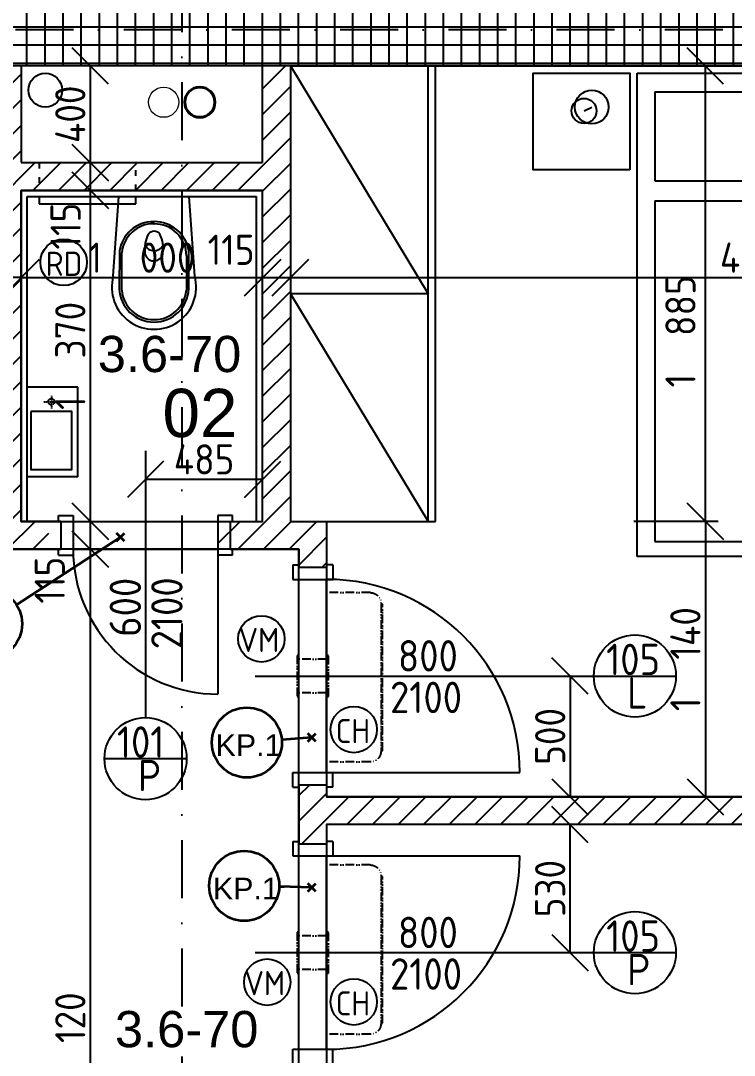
# Model space of a CAD drawing. Extents: x 4511820 to 5180432, y -1526536 to -944957.
# Drawn here: x 5150751 to 5153705, y -1134279 to -1129997 of the extents above; entities that cross this region are included whole.
import ezdxf

# ---------------------------------------------------------------- set-up
doc = ezdxf.new("R2010")
doc.units = 0
doc.header["$MEASUREMENT"] = 0
for name, pattern in [('ACAD_ISO03W100', [30, 12, -18]), ('ACAD_ISO12W100', [22, 12, -3, 0.5, -3, 0.5, -3]), ('BODKOCIARKOVANA_3', [5.6, 3, -1.3, 0, -1.3]), ('DASHED', [0.75, 0.5, -0.25])]:
    doc.linetypes.add(name, pattern=pattern)
doc.layers.get('0').update_dxf_attribs({"linetype": 'CONTINUOUS'})
doc.layers.get('Defpoints').update_dxf_attribs({"color": 61, "linetype": 'CONTINUOUS'})
for name, color, linetype in [('DVERE', 45, 'CONTINUOUS'), ('KÓTY', 4, 'CONTINUOUS'), ('MÚRY', 1, 'CONTINUOUS'), ('osi', 253, 'CONTINUOUS'), ('Plochy', 41, 'CONTINUOUS'), ('POPIS', 7, 'CONTINUOUS'), ('TENKÁ', 7, 'CONTINUOUS'), ('tzb', 153, 'CONTINUOUS'), ('ZARIADENIE', 47, 'CONTINUOUS'), ('ZARIADOVACIE', 144, 'CONTINUOUS'), ('ZZ-chladenie', 133, 'CONTINUOUS'), ('zz-vetr', 52, 'CONTINUOUS'), ('ŠRAFY', 82, 'CONTINUOUS')]:
    doc.layers.add(name, color=color, linetype=linetype)
for name, color, linetype, lineweight in [('preklady', 74, 'CONTINUOUS', 35), ('zz-kanal-daždová', 136, 'CONTINUOUS', 40), ('zz-kanal-splaskova', 37, 'CONTINUOUS', 18)]:
    doc.layers.add(name, color=color, linetype=linetype, lineweight=lineweight)
doc.styles.add('ARIAL', font='arial.ttf')
doc.styles.add('STYLE1', font='isocp.shx')
doc.dimstyles.new('STANDARD-50', dxfattribs={"dimtxt": 125, "dimasz": 150, "dimexe": 10, "dimexo": 200, "dimgap": 20, "dimtad": 1, "dimdsep": 46, "dimlunit": 6, "dimtxsty": 'STYLE1', "dimblk1": 'OBLIQUE', "dimblk2": 'OBLIQUE', "dimsah": 1, "dimcen": 2.5, "dimse1": 1, "dimse2": 1, "dimadec": 0, "dimazin": 0, "dimtfac": 1, "dimtmove": 1, "dimatfit": 3, "dimldrblk": 'OBLIQUE', "dimfxl": 1, "dimtolj": 1, "dimtzin": 0, "dimarcsym": 0})
pattern_1 = [(45, (515270.5, 303822), (-53.0330086, 53.0330086), [])]

# ---------------------------------------------------------------- blocks, each defined once
blk = doc.blocks.new('DVOJPOSTEL')
at = {"layer": 'ZARIADENIE', "ltscale": 0.25}
for p, q in [((4444359, -1314665.2), (4444359, -1312665.2)), ((4444359, -1312665.2), (4446159, -1312665.2)), ((4445259, -1312665.2), (4445259, -1314665.2)), ((4446159, -1312665.2), (4446159, -1314665.2)), ((4444139.6, -1312821.2), (4444171.8, -1312805.1)), ((4446378.4, -1312821.2), (4446346.2, -1312805.1)), ((4446159, -1314665.2), (4444359, -1314665.2))]:
    blk.add_line(p, q, dxfattribs=at)
at = {"layer": 'ZARIADENIE', "color": 76, "ltscale": 0.25}
for p, q in [((4444432.3, -1312741.6), (4445177.9, -1312741.6)), ((4444432.3, -1312741.6), (4444432.3, -1313110.9)), ((4445177.9, -1312741.6), (4445177.9, -1313110.9)), ((4446085.7, -1312741.6), (4445340.1, -1312741.6)), ((4445340.1, -1312741.6), (4445340.1, -1313110.9)), ((4446085.7, -1312741.6), (4446085.7, -1313110.9)), ((4444432.3, -1313110.9), (4445177.9, -1313110.9)), ((4446085.7, -1313110.9), (4445340.1, -1313110.9)), ((4444432.3, -1313193.6), (4444432.3, -1314603.6)), ((4444432.3, -1313193.6), (4445027.9, -1313193.6)), ((4445027.9, -1313193.6), (4445177.9, -1313343.6)), ((4445027.9, -1313193.6), (4445027.9, -1313343.6)), ((4445490.1, -1313193.6), (4445340.1, -1313343.6)), ((4446085.7, -1313193.6), (4445490.1, -1313193.6)), ((4445490.1, -1313193.6), (4445490.1, -1313343.6)), ((4446085.7, -1313193.6), (4446085.7, -1314603.6)), ((4445027.9, -1313343.6), (4445177.9, -1313343.6)), ((4445177.9, -1313343.6), (4445177.9, -1314603.6)), ((4445340.1, -1313343.6), (4445340.1, -1314603.6)), ((4445490.1, -1313343.6), (4445340.1, -1313343.6)), ((4444432.3, -1314603.6), (4445177.9, -1314603.6)), ((4446085.7, -1314603.6), (4445340.1, -1314603.6))]:
    blk.add_line(p, q, dxfattribs=at)
at = {"layer": 'ZARIADENIE'}
for points in [[(4444329, -1313065.2), (4443929, -1313065.2), (4443929, -1312665.2), (4444329, -1312665.2)], [(4446189, -1313065.2), (4446589, -1313065.2), (4446589, -1312665.2), (4446189, -1312665.2)]]:
    blk.add_lwpolyline(points, close=True, dxfattribs=at)
at = {"layer": 'ZARIADENIE', "ltscale": 0.25}
for centre, radius in [((4444171.8, -1312805.1), 69.7), ((4446346.2, -1312805.1), 69.7), ((4444139.6, -1312821.2), 51.9), ((4446378.4, -1312821.2), 51.9)]:
    blk.add_circle(centre, radius, dxfattribs=at)
blk = doc.blocks.new('_OBLIQUE')
at = {"color": 0, "linetype": 'ByBlock'}
blk.add_line((-0.5, -0.5), (0.5, 0.5), dxfattribs=at)
blk = doc.blocks.new('*D18198')
at = {"layer": 'Defpoints', "color": 0}
for p in [(5152710.3, -1132709.2), (5152710.3, -1133209.2), (5153025.5, -1133209.2)]:
    blk.add_point(p, dxfattribs=at)
at = {"layer": 'KÓTY', "color": 0, "lineweight": -2}
blk.add_line((5153025.5, -1132709.2), (5153025.5, -1133209.2), dxfattribs=at)
at = {"layer": 'KÓTY', "color": 0, "linetype": 'ByBlock', "lineweight": -2, "xscale": 150, "yscale": 150, "zscale": 150}
for p, rotation in [((5153025.5, -1132709.2), 90), ((5153025.5, -1133209.2), 270)]:
    blk.add_blockref('_OBLIQUE', p, dxfattribs=dict(at, rotation=rotation))
at = {"layer": 'KÓTY', "color": 0, "insert": (5152943, -1132959.2), "char_height": 125, "attachment_point": 5, "rotation": 90, "style": 'STYLE1'}
blk.add_mtext('\\A1;500', dxfattribs=at)
blk = doc.blocks.new('*D18199')
at = {"layer": 'Defpoints', "color": 0}
for p in [(5152710.3, -1133324.2), (5153025.5, -1133324.2), (5152710.3, -1133854.2)]:
    blk.add_point(p, dxfattribs=at)
at = {"layer": 'KÓTY', "color": 0, "lineweight": -2}
blk.add_line((5153025.5, -1133854.2), (5153025.5, -1133324.2), dxfattribs=at)
at = {"layer": 'KÓTY', "color": 0, "linetype": 'ByBlock', "lineweight": -2, "xscale": 150, "yscale": 150, "zscale": 150}
for p, rotation in [((5153025.5, -1133324.2), 90), ((5153025.5, -1133854.2), 270)]:
    blk.add_blockref('_OBLIQUE', p, dxfattribs=dict(at, rotation=rotation))
at = {"layer": 'KÓTY', "color": 0, "insert": (5152943, -1133589.2), "char_height": 125, "attachment_point": 5, "rotation": 90, "style": 'STYLE1'}
blk.add_mtext('\\A1;530', dxfattribs=at)
blk = doc.blocks.new('*D18249')
at = {"layer": 'Defpoints', "color": 0}
for p in [(5150752.5, -1130699.2), (5151752.5, -1130699.2), (5151752.5, -1131060)]:
    blk.add_point(p, dxfattribs=at)
at = {"layer": 'KÓTY', "color": 0, "lineweight": -2}
blk.add_line((5150752.5, -1131060), (5151752.5, -1131060), dxfattribs=at)
at = {"layer": 'KÓTY', "color": 0, "linetype": 'ByBlock', "lineweight": -2, "xscale": 150, "yscale": 150, "zscale": 150, "rotation": 180}
blk.add_blockref('_OBLIQUE', (5150752.5, -1131060), dxfattribs=at)
at = {"layer": 'KÓTY', "color": 0, "linetype": 'ByBlock', "lineweight": -2, "xscale": 150, "yscale": 150, "zscale": 150}
blk.add_blockref('_OBLIQUE', (5151752.5, -1131060), dxfattribs=at)
at = {"layer": 'KÓTY', "color": 0, "insert": (5151252.5, -1130977.5), "char_height": 125, "attachment_point": 5, "style": 'STYLE1'}
blk.add_mtext('\\A1;1ﾠ000', dxfattribs=at)
blk = doc.blocks.new('*D18254')
at = {"layer": 'Defpoints', "color": 0}
for p in [(5150637.5, -1131060), (5150637.5, -1131060), (5150752.5, -1131060)]:
    blk.add_point(p, dxfattribs=at)
at = {"layer": 'KÓTY', "color": 0, "lineweight": -2}
blk.add_line((5150752.5, -1131060), (5150637.5, -1131060), dxfattribs=at)
at = {"layer": 'KÓTY', "color": 0, "linetype": 'ByBlock', "lineweight": -2, "xscale": 150, "yscale": 150, "zscale": 150, "rotation": 180}
blk.add_blockref('_OBLIQUE', (5150637.5, -1131060), dxfattribs=at)
at = {"layer": 'KÓTY', "color": 0, "linetype": 'ByBlock', "lineweight": -2, "xscale": 150, "yscale": 150, "zscale": 150}
blk.add_blockref('_OBLIQUE', (5150752.5, -1131060), dxfattribs=at)
at = {"layer": 'KÓTY', "color": 0, "insert": (5150471, -1130964.5), "char_height": 125, "attachment_point": 5, "style": 'STYLE1'}
blk.add_mtext('\\A1;115', dxfattribs=at)
blk = doc.blocks.new('*D18255')
at = {"layer": 'Defpoints', "color": 0}
for p in [(5151752.5, -1130699.2), (5151867.5, -1130699.2), (5151867.5, -1131060)]:
    blk.add_point(p, dxfattribs=at)
at = {"layer": 'KÓTY', "color": 0, "lineweight": -2}
blk.add_line((5151752.5, -1131060), (5151867.5, -1131060), dxfattribs=at)
at = {"layer": 'KÓTY', "color": 0, "linetype": 'ByBlock', "lineweight": -2, "xscale": 150, "yscale": 150, "zscale": 150, "rotation": 180}
blk.add_blockref('_OBLIQUE', (5151752.5, -1131060), dxfattribs=at)
at = {"layer": 'KÓTY', "color": 0, "linetype": 'ByBlock', "lineweight": -2, "xscale": 150, "yscale": 150, "zscale": 150}
blk.add_blockref('_OBLIQUE', (5151867.5, -1131060), dxfattribs=at)
at = {"layer": 'KÓTY', "color": 0, "insert": (5151622, -1130945), "char_height": 125, "attachment_point": 5, "style": 'STYLE1'}
blk.add_mtext('\\A1;115', dxfattribs=at)
blk = doc.blocks.new('*D18256')
at = {"layer": 'Defpoints', "color": 0}
for p in [(5151867.5, -1130184.2), (5155902.5, -1130184.2), (5155902.5, -1131060)]:
    blk.add_point(p, dxfattribs=at)
at = {"layer": 'KÓTY', "color": 0, "lineweight": -2}
blk.add_line((5151867.5, -1131060), (5155902.5, -1131060), dxfattribs=at)
at = {"layer": 'KÓTY', "color": 0, "linetype": 'ByBlock', "lineweight": -2, "xscale": 150, "yscale": 150, "zscale": 150, "rotation": 180}
blk.add_blockref('_OBLIQUE', (5151867.5, -1131060), dxfattribs=at)
at = {"layer": 'KÓTY', "color": 0, "linetype": 'ByBlock', "lineweight": -2, "xscale": 150, "yscale": 150, "zscale": 150}
blk.add_blockref('_OBLIQUE', (5155902.5, -1131060), dxfattribs=at)
at = {"layer": 'KÓTY', "color": 0, "insert": (5153885, -1130977.5), "char_height": 125, "attachment_point": 5, "style": 'STYLE1'}
blk.add_mtext('\\A1;4ﾠ035', dxfattribs=at)
blk = doc.blocks.new('*D18257')
at = {"layer": 'Defpoints', "color": 0}
for p in [(5151267.5, -1131776.5), (5151752.5, -1131776.5), (5151752.5, -1131895)]:
    blk.add_point(p, dxfattribs=at)
at = {"layer": 'KÓTY', "color": 0, "lineweight": -2}
blk.add_line((5151267.5, -1131895), (5151752.5, -1131895), dxfattribs=at)
at = {"layer": 'KÓTY', "color": 0, "linetype": 'ByBlock', "lineweight": -2, "xscale": 150, "yscale": 150, "zscale": 150, "rotation": 180}
blk.add_blockref('_OBLIQUE', (5151267.5, -1131895), dxfattribs=at)
at = {"layer": 'KÓTY', "color": 0, "linetype": 'ByBlock', "lineweight": -2, "xscale": 150, "yscale": 150, "zscale": 150}
blk.add_blockref('_OBLIQUE', (5151752.5, -1131895), dxfattribs=at)
at = {"layer": 'KÓTY', "color": 0, "insert": (5151510, -1131812.5), "char_height": 125, "attachment_point": 5, "style": 'STYLE1'}
blk.add_mtext('\\A1;485', dxfattribs=at)
blk = doc.blocks.new('*D18259')
at = {"layer": 'Defpoints', "color": 0}
for p in [(5152017.5, -1130184.2), (5153585.5, -1130184.2), (5152017.5, -1132069.2)]:
    blk.add_point(p, dxfattribs=at)
at = {"layer": 'KÓTY', "color": 0, "lineweight": -2}
blk.add_line((5153585.5, -1132069.2), (5153585.5, -1130184.2), dxfattribs=at)
at = {"layer": 'KÓTY', "color": 0, "linetype": 'ByBlock', "lineweight": -2, "xscale": 150, "yscale": 150, "zscale": 150}
for p, rotation in [((5153585.5, -1130184.2), 90), ((5153585.5, -1132069.2), 270)]:
    blk.add_blockref('_OBLIQUE', p, dxfattribs=dict(at, rotation=rotation))
at = {"layer": 'KÓTY', "color": 0, "insert": (5153482.5, -1131282.5), "char_height": 125, "attachment_point": 5, "rotation": 90, "style": 'STYLE1'}
blk.add_mtext('\\A1;1ﾠ885', dxfattribs=at)
blk = doc.blocks.new('*D18260')
at = {"layer": 'Defpoints', "color": 0}
for p in [(5152017.5, -1132069.2), (5152017.5, -1133209.2), (5153585.5, -1133209.2)]:
    blk.add_point(p, dxfattribs=at)
at = {"layer": 'KÓTY', "color": 0, "lineweight": -2}
blk.add_line((5153585.5, -1132069.2), (5153585.5, -1133209.2), dxfattribs=at)
at = {"layer": 'KÓTY', "color": 0, "linetype": 'ByBlock', "lineweight": -2, "xscale": 150, "yscale": 150, "zscale": 150}
for p, rotation in [((5153585.5, -1132069.2), 90), ((5153585.5, -1133209.2), 270)]:
    blk.add_blockref('_OBLIQUE', p, dxfattribs=dict(at, rotation=rotation))
at = {"layer": 'KÓTY', "color": 0, "insert": (5153503, -1132639.2), "char_height": 125, "attachment_point": 5, "rotation": 90, "style": 'STYLE1'}
blk.add_mtext('\\A1;1ﾠ140', dxfattribs=at)
blk = doc.blocks.new('*D18281')
at = {"layer": 'Defpoints', "color": 0}
for p in [(5150791, -1130184.2), (5150791, -1130584.2), (5151038.5, -1130584.2)]:
    blk.add_point(p, dxfattribs=at)
at = {"layer": 'KÓTY', "color": 0, "lineweight": -2}
blk.add_line((5151038.5, -1130184.2), (5151038.5, -1130584.2), dxfattribs=at)
at = {"layer": 'KÓTY', "color": 0, "linetype": 'ByBlock', "lineweight": -2, "xscale": 150, "yscale": 150, "zscale": 150}
for p, rotation in [((5151038.5, -1130184.2), 90), ((5151038.5, -1130584.2), 270)]:
    blk.add_blockref('_OBLIQUE', p, dxfattribs=dict(at, rotation=rotation))
at = {"layer": 'KÓTY', "color": 0, "insert": (5150956, -1130384.2), "char_height": 125, "attachment_point": 5, "rotation": 90, "style": 'STYLE1'}
blk.add_mtext('\\A1;400', dxfattribs=at)
blk = doc.blocks.new('*D18282')
at = {"layer": 'Defpoints', "color": 0}
for p in [(5150791, -1130584.2), (5150791, -1130699.2), (5151038.5, -1130699.2)]:
    blk.add_point(p, dxfattribs=at)
at = {"layer": 'KÓTY', "color": 0, "lineweight": -2}
blk.add_line((5151038.5, -1130584.2), (5151038.5, -1130699.2), dxfattribs=at)
at = {"layer": 'KÓTY', "color": 0, "linetype": 'ByBlock', "lineweight": -2, "xscale": 150, "yscale": 150, "zscale": 150}
for p, rotation in [((5151038.5, -1130584.2), 90), ((5151038.5, -1130699.2), 270)]:
    blk.add_blockref('_OBLIQUE', p, dxfattribs=dict(at, rotation=rotation))
at = {"layer": 'KÓTY', "color": 0, "insert": (5150936.5, -1130847), "char_height": 125, "attachment_point": 5, "rotation": 90, "style": 'STYLE1'}
blk.add_mtext('\\A1;115', dxfattribs=at)
blk = doc.blocks.new('*D18283')
at = {"layer": 'Defpoints', "color": 0}
for p in [(5150752.5, -1130699.2), (5150752.5, -1132069.2), (5151038.5, -1132069.2)]:
    blk.add_point(p, dxfattribs=at)
at = {"layer": 'KÓTY', "color": 0, "lineweight": -2}
blk.add_line((5151038.5, -1130699.2), (5151038.5, -1132069.2), dxfattribs=at)
at = {"layer": 'KÓTY', "color": 0, "linetype": 'ByBlock', "lineweight": -2, "xscale": 150, "yscale": 150, "zscale": 150}
for p, rotation in [((5151038.5, -1130699.2), 90), ((5151038.5, -1132069.2), 270)]:
    blk.add_blockref('_OBLIQUE', p, dxfattribs=dict(at, rotation=rotation))
at = {"layer": 'KÓTY', "color": 0, "insert": (5150956, -1131384.2), "char_height": 125, "attachment_point": 5, "rotation": 90, "style": 'STYLE1'}
blk.add_mtext('\\A1;1ﾠ370', dxfattribs=at)
blk = doc.blocks.new('*D18284')
at = {"layer": 'Defpoints', "color": 0}
for p in [(5151038.5, -1132069.2), (5151038.5, -1132184.2), (5151038.5, -1132184.2)]:
    blk.add_point(p, dxfattribs=at)
at = {"layer": 'KÓTY', "color": 0, "lineweight": -2}
blk.add_line((5151038.5, -1132069.2), (5151038.5, -1132184.2), dxfattribs=at)
at = {"layer": 'KÓTY', "color": 0, "linetype": 'ByBlock', "lineweight": -2, "xscale": 150, "yscale": 150, "zscale": 150}
for p, rotation in [((5151038.5, -1132069.2), 90), ((5151038.5, -1132184.2), 270)]:
    blk.add_blockref('_OBLIQUE', p, dxfattribs=dict(at, rotation=rotation))
at = {"layer": 'KÓTY', "color": 0, "insert": (5150871, -1132312.5), "char_height": 125, "attachment_point": 5, "rotation": 90, "style": 'STYLE1'}
blk.add_mtext('\\A1;115', dxfattribs=at)
blk = doc.blocks.new('*D18285')
at = {"layer": 'Defpoints', "color": 0}
for p in [(5151902.5, -1132184.2), (5151038.5, -1136304.2), (5151902.5, -1136304.2)]:
    blk.add_point(p, dxfattribs=at)
at = {"layer": 'KÓTY', "color": 0, "lineweight": -2}
blk.add_line((5151038.5, -1132184.2), (5151038.5, -1136304.2), dxfattribs=at)
at = {"layer": 'KÓTY', "color": 0, "linetype": 'ByBlock', "lineweight": -2, "xscale": 150, "yscale": 150, "zscale": 150}
for p, rotation in [((5151038.5, -1132184.2), 90), ((5151038.5, -1136304.2), 270)]:
    blk.add_blockref('_OBLIQUE', p, dxfattribs=dict(at, rotation=rotation))
at = {"layer": 'KÓTY', "color": 0, "insert": (5150956, -1134244.2), "char_height": 125, "attachment_point": 5, "rotation": 90, "style": 'STYLE1'}
blk.add_mtext('\\A1;4ﾠ120', dxfattribs=at)
blk = doc.blocks.new('chlad2')
at = {"layer": 'ZZ-chladenie', "linetype": 'ACAD_ISO12W100', "ltscale": 3}
for p, q in [((5102412.5, -1105747.3), (5102592.5, -1105747.3)), ((5102412.5, -1106448.4), (5102592.5, -1106448.4))]:
    blk.add_line(p, q, dxfattribs=at)
blk.add_lwpolyline([(5102367.5, -1106402), (5102360.8, -1106402), (5102360.8, -1105794.8), (5102367.5, -1105794.8)], close=True, dxfattribs=at)
for centre, start, end in [((5102412.5, -1105792.3), 90, 180), ((5102412.5, -1106403.4), 180, 270)]:
    blk.add_arc(centre, 45, start, end, dxfattribs=at)

msp = doc.modelspace()

# ---------------------------------------------------------------- hatches: boundary and pattern name
at = {"layer": 'ŠRAFY', "ltscale": 0.25}
h = msp.add_hatch(dxfattribs=at)
h.set_pattern_fill('ANSI37', color=256, scale=600, angle=45)
h.set_pattern_definition([(90, (-3307273.674, 668852.734), (-75, 1e-14), []), (180, (-3307273.674, 668852.734), (-1e-14, -75), [])])
h.paths.add_polyline_path([(5142982.5, -1130184.191), (5148272.5, -1130184.191), (5148387.5, -1130184.191), (5150612.5, -1130184.191), (5150637.5, -1130184.191), (5150752.5, -1130184.191), (5151752.5, -1130184.191), (5151867.5, -1130184.191), (5152437.5, -1130184.191), (5152467.5, -1130184.191), (5155902.5, -1130184.191), (5155902.5, -1129884.191), (5152117.5, -1129884.191), (5152087.5, -1129884.191), (5151517.5, -1129884.191), (5151402.5, -1129884.191), (5149177.5, -1129884.191), (5149152.5, -1129884.191), (5149037.5, -1129884.191), (5147287.5, -1129884.191), (5147172.5, -1129884.191), (5146572.5, -1129884.191), (5145972.5, -1129884.191), (5145372.5, -1129884.191), (5144217.5, -1129884.191), (5144042.5, -1129884.191), (5142982.5, -1129884.191)])
h = msp.add_hatch(dxfattribs=at)
h.set_pattern_fill('ANSI31', color=256, scale=600, style=0)
h.set_pattern_definition(pattern_1)
h.paths.add_polyline_path([(5150867.5, -1132069.191), (5150752.5, -1132069.191), (5150752.5, -1130699.191), (5151752.5, -1130699.191), (5151752.5, -1132069.191), (5151567.5, -1132069.191), (5151567.5, -1132184.191), (5151902.5, -1132184.191), (5151902.5, -1132259.191), (5152017.5, -1132259.191), (5152017.5, -1132069.191), (5151867.5, -1132069.191), (5151867.5, -1130184.191), (5151752.5, -1130184.191), (5151752.5, -1130584.191), (5150752.5, -1130584.191), (5150752.5, -1130184.191), (5150637.5, -1130184.191), (5150637.5, -1132069.191), (5149667.5, -1132069.191), (5149667.5, -1132184.191), (5150867.5, -1132184.191)])
h = msp.add_hatch(dxfattribs=at)
h.set_pattern_fill('ANSI31', color=256, scale=600, style=0)
h.set_pattern_definition(pattern_1)
h.paths.add_polyline_path([(5152017.5, -1133209.191), (5152017.5, -1133169.191), (5152017.5, -1133159.191), (5151902.5, -1133159.191), (5151902.5, -1133169.191), (5151902.5, -1133394.191), (5151902.5, -1133404.191), (5152017.5, -1133404.191), (5152017.5, -1133394.191), (5152017.5, -1133324.191), (5155902.5, -1133324.191), (5155902.5, -1133209.191)])

# ---------------------------------------------------------------- linework, layer by layer
at = {"layer": 'DVERE', "ltscale": 0.25}
for p, q in [((5151267.5, -1131776.535), (5151267.5, -1132881.191)), ((5150907.5, -1132044.191), (5150967.5, -1132044.191)), ((5150907.5, -1132069.191), (5150907.5, -1132044.191)), ((5150967.5, -1132044.191), (5150967.5, -1132209.191)), ((5150967.5, -1132069.191), (5151567.5, -1132069.191)), ((5151567.5, -1132044.191), (5151567.5, -1132209.191)), ((5151627.5, -1132044.191), (5151567.5, -1132044.191)), ((5151627.5, -1132069.191), (5151627.5, -1132044.191)), ((5150907.5, -1132209.191), (5150907.5, -1132184.191)), ((5150967.5, -1132184.191), (5151567.5, -1132184.191)), ((5151567.5, -1132184.191), (5151567.5, -1132784.191)), ((5151627.5, -1132209.191), (5151627.5, -1132184.191)), ((5150907.5, -1132209.191), (5150967.5, -1132209.191)), ((5151627.5, -1132209.191), (5151567.5, -1132209.191)), ((5151877.5, -1132249.191), (5151877.5, -1132309.191)), ((5151877.5, -1132249.191), (5151902.5, -1132249.191)), ((5152042.5, -1132249.191), (5152017.5, -1132249.191)), ((5152042.5, -1132249.191), (5152042.5, -1132309.191)), ((5151877.5, -1132309.191), (5152042.5, -1132309.191)), ((5151902.5, -1133109.191), (5151902.5, -1132309.191)), ((5152017.5, -1133109.191), (5152017.5, -1132309.191)), ((5151721, -1132709.191), (5153123.656, -1132709.191)), ((5153123.656, -1132709.191), (5153463.656, -1132709.191)), ((5151097.5, -1133051.191), (5151437.5, -1133051.191)), ((5151877.5, -1133169.191), (5151877.5, -1133109.191)), ((5151877.5, -1133109.191), (5152042.5, -1133109.191)), ((5152017.5, -1133109.191), (5152817.5, -1133109.191)), ((5152042.5, -1133169.191), (5152042.5, -1133109.191)), ((5151877.5, -1133169.191), (5151902.5, -1133169.191)), ((5152042.5, -1133169.191), (5152017.5, -1133169.191)), ((5151877.5, -1133394.191), (5151877.5, -1133454.191)), ((5151877.5, -1133394.191), (5151902.5, -1133394.191)), ((5152042.5, -1133394.191), (5152017.5, -1133394.191)), ((5152042.5, -1133394.191), (5152042.5, -1133454.191)), ((5151877.5, -1133454.191), (5152042.5, -1133454.191)), ((5151902.5, -1134254.191), (5151902.5, -1133454.191)), ((5152017.5, -1134254.191), (5152017.5, -1133454.191)), ((5152017.5, -1133454.191), (5152817.5, -1133454.191)), ((5151721, -1133854.191), (5153123.656, -1133854.191)), ((5153123.656, -1133854.191), (5153463.656, -1133854.191)), ((5151877.5, -1134314.191), (5151877.5, -1134254.191)), ((5151877.5, -1134254.191), (5152042.5, -1134254.191)), ((5152042.5, -1134314.191), (5152042.5, -1134254.191))]:
    msp.add_line(p, q, dxfattribs=at)
for centre in [(5153293.656, -1132709.191), (5151267.5, -1133051.191), (5153293.656, -1133854.191)]:
    msp.add_circle(centre, 170, dxfattribs=at)
for centre, radius, start, end in [((5151567.5, -1132184.191), 600, 180, 270), ((5152017.5, -1133109.191), 800, 0, 90), ((5152017.5, -1133454.191), 800, 270, 0)]:
    msp.add_arc(centre, radius, start, end, dxfattribs=at)
at = {"layer": 'KÓTY', "ltscale": 0.25}
msp.add_line((5153638.903, -1132069.191), (5153288.903, -1132069.191), dxfattribs=at)
at = {"layer": 'MÚRY', "ltscale": 0.25}
for p, q in [((5151752.5, -1130184.191), (5150752.5, -1130184.191)), ((5151752.5, -1130584.191), (5151752.5, -1130184.191)), ((5151867.5, -1130184.191), (5151867.5, -1132069.191)), ((5150752.5, -1130584.191), (5151752.5, -1130584.191)), ((5150752.5, -1132069.191), (5150752.5, -1130699.191)), ((5150752.5, -1130699.191), (5151752.5, -1130699.191)), ((5151752.5, -1132069.191), (5151752.5, -1130699.191)), ((5150917.5, -1132069.191), (5150752.5, -1132069.191)), ((5150917.5, -1132069.191), (5150917.5, -1132184.191)), ((5151617.5, -1132069.191), (5151752.5, -1132069.191)), ((5151617.5, -1132069.191), (5151617.5, -1132184.191)), ((5151867.5, -1132069.191), (5152017.5, -1132069.191)), ((5152017.5, -1132069.191), (5152017.5, -1132259.191)), ((5149667.5, -1132184.191), (5150917.5, -1132184.191)), ((5151617.5, -1132184.191), (5151902.5, -1132184.191)), ((5151902.5, -1132184.191), (5151902.5, -1132259.191)), ((5151902.5, -1132259.191), (5152017.5, -1132259.191)), ((5151902.5, -1133159.191), (5152017.5, -1133159.191)), ((5151902.5, -1133159.191), (5151902.5, -1133404.191)), ((5152017.5, -1133324.191), (5152017.5, -1133404.191)), ((5151902.5, -1133404.191), (5152017.5, -1133404.191))]:
    msp.add_line(p, q, dxfattribs=at)
at = {"layer": 'MÚRY'}
for p, q in [((5150752.5, -1130184.191), (5150752.5, -1130584.191)), ((5151867.5, -1130184.191), (5155902.5, -1130184.191)), ((5152017.5, -1133159.191), (5152017.5, -1133209.191)), ((5155902.5, -1133209.191), (5152017.5, -1133209.191)), ((5155902.5, -1133324.191), (5152017.5, -1133324.191))]:
    msp.add_line(p, q, dxfattribs=at)
at = {"layer": 'osi', "linetype": 'BODKOCIARKOVANA_3', "ltscale": 80}
for p, q in [((5151417.5, -1109191.097), (5151417.5, -1141119)), ((5157242.5, -1130034.191), (5093572.5, -1130034.191))]:
    msp.add_line(p, q, dxfattribs=at)
at = {"layer": 'Plochy'}
for points in [[(5155902.5, -1130184.191), (5151867.5, -1130184.191), (5151867.5, -1132069.191), (5152017.5, -1132069.191), (5152017.5, -1133209.191), (5155902.5, -1133209.191)], [(5151752.5, -1130699.191), (5150752.5, -1130699.191), (5150752.5, -1132069.191), (5151752.5, -1132069.191)], [(5151902.5, -1136304.191), (5151902.5, -1132184.191), (5149312.5, -1132184.191), (5149312.5, -1133209.191), (5150202.5, -1133209.191), (5150202.5, -1136004.191), (5150852.5, -1136004.191), (5150852.5, -1136304.191)], [(5155902.5, -1133324.191), (5152017.5, -1133324.191), (5152017.5, -1136304.191), (5155902.5, -1136304.191)]]:
    msp.add_lwpolyline(points, close=True, dxfattribs=at)
at = {"layer": 'preklady'}
for p, q in [((5151146.883, -1132151.117), (5151180.117, -1132117.883)), ((5151180.118, -1132151.118), (5151146.884, -1132117.884)), ((5151163.5, -1132134.5), (5150733.251, -1132414.456)), ((5151956.001, -1132964.001), (5151831.581, -1132973.482)), ((5151939.383, -1132980.617), (5151972.617, -1132947.383)), ((5151972.618, -1132980.618), (5151939.384, -1132947.384)), ((5151939.383, -1133600.617), (5151972.617, -1133567.383)), ((5151972.618, -1133600.618), (5151939.384, -1133567.384)), ((5151956, -1133584), (5151820.967, -1133581.106)), ((5151820.967, -1133581.106), (5151842, -1133581.106))]:
    msp.add_line(p, q, dxfattribs=at)
at = {"layer": 'preklady', "ltscale": 0.25}
for centre in [(5150611.715, -1132493.538), (5151687, -1132984.5), (5151676, -1133578)]:
    msp.add_circle(centre, 145, dxfattribs=at)
at = {"layer": 'TENKÁ'}
for p, q in [((5150752.5, -1130184.191), (5150637.5, -1130184.191)), ((5151867.5, -1130184.191), (5151752.5, -1130184.191))]:
    msp.add_line(p, q, dxfattribs=at)
at = {"layer": 'TENKÁ', "ltscale": 0.25}
for p, q in [((5150777.5, -1132069.191), (5150777.5, -1130724.191)), ((5150777.5, -1130724.191), (5151727.5, -1130724.191)), ((5151727.5, -1132069.191), (5151727.5, -1130724.191))]:
    msp.add_line(p, q, dxfattribs=at)
at = {"layer": 'tzb', "linetype": 'ACAD_ISO03W100', "ltscale": 2}
for p, q in [((5150827.5, -1130584.191), (5150827.5, -1130699.191)), ((5151227.5, -1130699.191), (5151227.5, -1130584.191))]:
    msp.add_line(p, q, dxfattribs=at)
at = {"layer": 'tzb'}
for p, q in [((5150827.5, -1130724.191), (5150827.5, -1130754.191)), ((5151227.5, -1130754.191), (5151227.5, -1130724.191)), ((5150827.5, -1130754.191), (5151227.5, -1130754.191))]:
    msp.add_line(p, q, dxfattribs=at)
msp.add_circle((5150928.628, -1130996.831), 96, dxfattribs=at)
at = {"layer": 'ZARIADENIE'}
for p, q in [((5151867.5, -1130184.191), (5152437.5, -1131126.691)), ((5152437.5, -1132069.191), (5152437.5, -1130184.191)), ((5152467.5, -1132069.191), (5152467.5, -1130184.191)), ((5152437.5, -1131126.691), (5151867.5, -1131126.691)), ((5151867.5, -1131126.691), (5152437.5, -1132069.191)), ((5152017.5, -1132069.191), (5152467.5, -1132069.191))]:
    msp.add_line(p, q, dxfattribs=at)
at = {"layer": 'ZARIADOVACIE'}
for p, q in [((5151133.687, -1131054.19), (5151156.763, -1130724.191)), ((5151471.313, -1131054.19), (5151448.237, -1130724.191)), ((5151159.955, -1130951.326), (5151158.829, -1131106.481)), ((5151168.853, -1131112.655), (5151168.853, -1130957.994)), ((5151446.718, -1131106.481), (5151446.718, -1130949.072)), ((5151436.863, -1130969.834), (5151436.863, -1131112.655))]:
    msp.add_line(p, q, dxfattribs=at)
at = {"layer": 'ZARIADOVACIE', "linetype": 'Continuous'}
for p, q in [((5151300.801, -1130829.071), (5151303.618, -1130828.508)), ((5151302.5, -1130837.16), (5151303.396, -1130837.981)), ((5151339.064, -1130963.189), (5151339.226, -1130959.479)), ((5150987.5, -1131514.191), (5150777.5, -1131514.191)), ((5150987.5, -1131884.191), (5150987.5, -1131514.191)), ((5150987.5, -1131884.191), (5150777.5, -1131884.191))]:
    msp.add_line(p, q, dxfattribs=at)
at = {"layer": 'ZARIADOVACIE', "linetype": 'DASHED'}
for p, q in [((5150878.062, -1131549.293), (5150878.062, -1131601.326)), ((5150845.198, -1131573.94), (5150910.925, -1131573.94))]:
    msp.add_line(p, q, dxfattribs=at)
at = {"layer": 'ZARIADOVACIE', "linetype": 'Continuous'}
msp.add_lwpolyline([(5150793.226, -1131614.761), (5150793.226, -1131855.087), (5150962.898, -1131855.087), (5150962.898, -1131614.761)], close=True, dxfattribs=at)
at = {"layer": 'ZARIADOVACIE', "linetype": 'DASHED'}
msp.add_circle((5150877.748, -1131573.94), 12.931, dxfattribs=at)
at = {"layer": 'ZARIADOVACIE', "linetype": 'Continuous'}
for centre, radius, start, end in [((5151299.448, -1130969.772), 140.707, 89.449007, 172.467037), ((5151303.937, -1130973.335), 144.828, 9.644186, 90.125906), ((5151301.569, -1130970.457), 133.3, 89.600093, 174.635422), ((5151302.995, -1130897.899), 29.701, 35.733795, 143.655963), ((5151304.98, -1130969.855), 131.883, 0.009129, 90.688221), ((5151398.274, -1130942.109), 134.275, 152.591351, 186.76835), ((5151202.387, -1130940.1), 138.205, 351.939221, 25.522023), ((5151302.5, -1130953.504), 37.825, 186.725682, 345.163801), ((5151303.068, -1130907.789), 41.261, 203.590956, 333.232972), ((5151302.5, -1131099.423), 174.768, 164.999903, 14.999834), ((5151302.773, -1131100.107), 144.085, 182.535471, 357.464529), ((5151302.858, -1131099.547), 134.645, 185.586614, 354.413386)]:
    msp.add_arc(centre, radius, start, end, dxfattribs=at)
at = {"layer": 'ZZ-chladenie'}
for centre in [(5152129.776, -1132930.745), (5152129.776, -1134058.015)]:
    msp.add_circle(centre, 96, dxfattribs=at)
at = {"layer": 'zz-kanal-daždová'}
msp.add_circle((5151492.5, -1130334.191), 62.5, dxfattribs=at)
at = {"layer": 'zz-kanal-splaskova'}
msp.add_circle((5151342.5, -1130334.191), 62.5, dxfattribs=at)
at = {"layer": 'zz-vetr', "linetype": 'ACAD_ISO12W100', "lineweight": -2, "ltscale": 3}
for p, q in [((5152017.5, -1132639.191), (5151902.5, -1132639.191)), ((5152017.5, -1132779.191), (5151902.5, -1132779.191)), ((5152017.5, -1133784.191), (5151902.5, -1133784.191)), ((5152017.5, -1133924.191), (5151902.5, -1133924.191))]:
    msp.add_line(p, q, dxfattribs=at)
for points in [[(5151895.5, -1132794.191), (5151902.5, -1132794.191), (5151902.5, -1132624.191), (5151895.5, -1132624.191)], [(5152017.5, -1132794.191), (5152024.5, -1132794.191), (5152024.5, -1132624.191), (5152017.5, -1132624.191)], [(5151895.5, -1133939.191), (5151902.5, -1133939.191), (5151902.5, -1133769.191), (5151895.5, -1133769.191)], [(5152017.5, -1133939.191), (5152024.5, -1133939.191), (5152024.5, -1133769.191), (5152017.5, -1133769.191)]]:
    msp.add_lwpolyline(points, close=True, dxfattribs=at)
at = {"layer": 'zz-vetr'}
for centre, radius in [((5150852.5, -1130284.191), 70), ((5151747.145, -1132555.714), 96), ((5151771.286, -1133976.349), 96)]:
    msp.add_circle(centre, radius, dxfattribs=at)

# ---------------------------------------------------------------- block references
at = {"layer": 'ZARIADENIE', "color": 2}
msp.add_blockref('DVOJPOSTEL', (708943.5, 182451), dxfattribs=at)
at = {"layer": 'ZZ-chladenie', "xscale": -1}
for p in [(10254610, -26616.693), (10254610, -27743.962)]:
    msp.add_blockref('chlad2', p, dxfattribs=at)

# ---------------------------------------------------------------- texts
at = {"layer": 'DVERE', "style": 'STYLE1'}
for s, p in [('105', (5153174.626, -1132705.691)), ('L', (5153261.626, -1132844.328)), ('101', (5151148.97, -1133047.691)), ('P', (5151235.97, -1133186.328)), ('105', (5153174.626, -1133850.691)), ('P', (5153261.626, -1133989.328))]:
    msp.add_text(s, height=130, dxfattribs=at).set_placement(p)
at = {"layer": 'POPIS', "lineweight": 40, "ltscale": 0.25, "style": 'ARIAL'}
for s, height, p in [('3.6-70', 150, (5151069.769, -1131451.27)), ('02', 200, (5151337.588, -1131720.38)), ('3.6-70', 150, (5151140.769, -1134245.77))]:
    msp.add_text(s, height=height, dxfattribs=at).set_placement(p)
at = {"layer": 'preklady', "linetype": 'Continuous', "lineweight": 20, "style": 'ARIAL'}
for p in [(5151557.736, -1133040.757), (5151546.736, -1133634.257)]:
    msp.add_text('KP.1', height=90, dxfattribs=at).set_placement(p)
at = {"layer": 'TENKÁ', "linetype": 'Continuous', "style": 'STYLE1'}
for s, p in [('600', (5151248.917, -1132547.106)), ('2100', (5151421.024, -1132598.88))]:
    msp.add_text(s, height=130, rotation=90, dxfattribs=at).set_placement(p)
for s, p in [('800', (5152312.543, -1132690.608)), ('2100', (5152279.941, -1132862.716)), ('800', (5152312.543, -1133835.608)), ('2100', (5152279.941, -1134007.716))]:
    msp.add_text(s, height=130, dxfattribs=at).set_placement(p)
at = {"layer": 'tzb', "style": 'STYLE1'}
msp.add_text('RD', height=100, dxfattribs=at).set_placement((5150854, -1131053.03))
at = {"layer": 'ZZ-chladenie', "style": 'STYLE1'}
for p in [(5152055.149, -1132986.945), (5152055.149, -1134114.214)]:
    msp.add_text('CH', height=100, dxfattribs=at).set_placement(p)
at = {"layer": 'zz-vetr', "style": 'STYLE1'}
for p in [(5151652.838, -1132609.726), (5151676.979, -1134030.362)]:
    msp.add_text('VM', height=100, dxfattribs=at).set_placement(p)

# ---------------------------------------------------------------- dimensions: what is measured, and where the dimension line sits
at = {"layer": 'KÓTY'}
for base, p1, p2, picture, middle in [((5151038.5, -1130584.191), (5150791, -1130184.191), (5150791, -1130584.191), '*D18281', (5150956, -1130384.191)), ((5151038.5, -1132069.191), (5150752.5, -1130699.191), (5150752.5, -1132069.191), '*D18283', (5150955.957, -1131384.191)), ((5153585.5, -1133209.191), (5152017.5, -1132069.191), (5152017.5, -1133209.191), '*D18260', (5153502.957, -1132639.191)), ((5151038.5, -1136304.191), (5151902.5, -1132184.191), (5151902.5, -1136304.191), '*D18285', (5150955.957, -1134244.191)), ((5153025.5, -1133209.191), (5152710.32, -1132709.191), (5152710.32, -1133209.191), '*D18198', (5152943, -1132959.191)), ((5153025.5, -1133324.191), (5152710.32, -1133854.191), (5152710.32, -1133324.191), '*D18199', (5152943, -1133589.191))]:
    dim = msp.add_linear_dim(base=base, p1=p1, p2=p2, angle=90, dimstyle='STANDARD-50', dxfattribs=at)
    dim.commit()
    dim.dimension.update_dxf_attribs({"geometry": picture, "text_midpoint": middle})
for base, p1, p2, picture, middle in [((5153585.5, -1130184.191), (5152017.5, -1132069.191), (5152017.5, -1130184.191), '*D18259', (5153565, -1131282.5)), ((5151038.5, -1130699.191), (5150791, -1130584.191), (5150791, -1130699.191), '*D18282', (5151019, -1130847)), ((5151038.5, -1132184.191), (5151038.5, -1132069.191), (5151038.5, -1132184.191), '*D18284', (5150953.5, -1132312.5))]:
    dim = msp.add_linear_dim(base=base, p1=p1, p2=p2, angle=90, dimstyle='STANDARD-50', dxfattribs=at)
    dim.commit()
    dim.dimension.update_dxf_attribs({"geometry": picture, "text_midpoint": middle, "dimtype": 160})
for base, p1, p2, picture, middle in [((5155902.5, -1131060), (5151867.5, -1130184.191), (5155902.5, -1130184.191), '*D18256', (5153885, -1130977.457)), ((5151752.5, -1131060), (5150752.5, -1130699.191), (5151752.5, -1130699.191), '*D18249', (5151252.5, -1130977.457)), ((5151752.5, -1131895), (5151267.5, -1131776.535), (5151752.5, -1131776.535), '*D18257', (5151510, -1131812.5))]:
    dim = msp.add_linear_dim(base=base, p1=p1, p2=p2, dimstyle='STANDARD-50', dxfattribs=at)
    dim.commit()
    dim.dimension.update_dxf_attribs({"geometry": picture, "text_midpoint": middle})
for base, p1, p2, picture, middle in [((5151867.5, -1131060), (5151752.5, -1130699.191), (5151867.5, -1130699.191), '*D18255', (5151622, -1131027.5)), ((5150637.5, -1131060), (5150752.5, -1131060), (5150637.5, -1131060), '*D18254', (5150471, -1131047))]:
    dim = msp.add_linear_dim(base=base, p1=p1, p2=p2, dimstyle='STANDARD-50', dxfattribs=at)
    dim.commit()
    dim.dimension.update_dxf_attribs({"geometry": picture, "text_midpoint": middle, "dimtype": 160})

doc.saveas('drawing.dxf')
